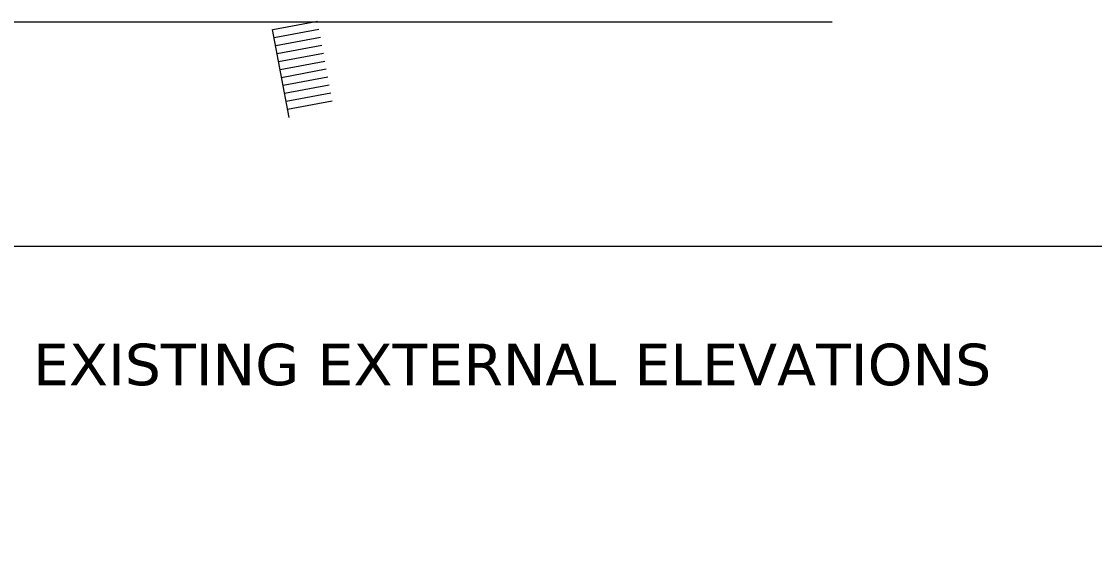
# Model space of a CAD drawing. Header units: millimetres. Extents: x -159872 to 386485, y -250577 to 158966.
# Drawn here: x 217717 to 250767, y 74833 to 91564 of the extents above; entities that cross this region are included whole.
import ezdxf

# ---------------------------------------------------------------- set-up
doc = ezdxf.new("R2010")
doc.units = ezdxf.units.MM
for name, color, linetype, lineweight in [('LDS-struct-extg-doors windows', 7, 'Continuous', 9), ('LDS-struct-extg-stairs', 7, 'Continuous', 9), ('LDS-vport', 100, 'Continuous', 18), ('LDS-xref-ga', 7, 'Continuous', 9)]:
    doc.layers.add(name, color=color, linetype=linetype, lineweight=lineweight)
doc.styles.add('Verdana', font='Verdana.ttf')

# ---------------------------------------------------------------- blocks, each defined once
blk = doc.blocks.new('Group-221')
at = {"layer": 'LDS-struct-extg-doors windows'}
blk.add_line((165287, 125061), (164779, 127776), dxfattribs=at)
at = {"layer": 'LDS-struct-extg-stairs'}
for p, q in [((166157, 128021), (164781, 127764)), ((166203, 127775), (164827, 127518)), ((166249, 127530), (164873, 127272)), ((166295, 127284), (164919, 127026)), ((166341, 127038), (164965, 126781)), ((166387, 126792), (165011, 126535)), ((166433, 126547), (165057, 126289)), ((166479, 126301), (165103, 126043)), ((166525, 126055), (165149, 125798)), ((166571, 125809), (165195, 125552)), ((166617, 125564), (165241, 125306))]:
    blk.add_line(p, q, dxfattribs=at)
blk = doc.blocks.new('Group-222')
at = {"layer": 'LDS-xref-ga', "lineweight": 18}
blk.add_line((137471, 128013), (182015, 128013), dxfattribs=at)
at = {"layer": 'LDS-xref-ga', "color": 7}
blk.add_blockref('Group-221', (0, 0), dxfattribs=at)

msp = doc.modelspace()

# ---------------------------------------------------------------- linework, layer by layer
at = {"layer": 'LDS-vport', "color": 7, "linetype": 'Continuous', "lineweight": 5, "transparency": 33554687, "flags": 128}
msp.add_lwpolyline([(215350.91413, 84643.97935), (303498.00446, 84643.97935), (303498.00446, 35643.97935), (215350.91413, 35643.97935)], close=True, dxfattribs=at)

# ---------------------------------------------------------------- block references
at = {"layer": 'LDS-xref-ga', "color": 7}
msp.add_blockref('Group-222', (60673.51323, -36457.51522), dxfattribs=at)

# ---------------------------------------------------------------- texts
at = {"layer": 'LDS-vport', "color": 7, "transparency": 33554687, "insert": (218071.06188, 81637.00814), "char_height": 1279.2787905, "attachment_point": 1, "line_spacing_factor": 1.009193, "style": 'Verdana'}
msp.add_mtext('EXISTING EXTERNAL ELEVATIONS\\P', dxfattribs=at)

doc.saveas('drawing.dxf')
